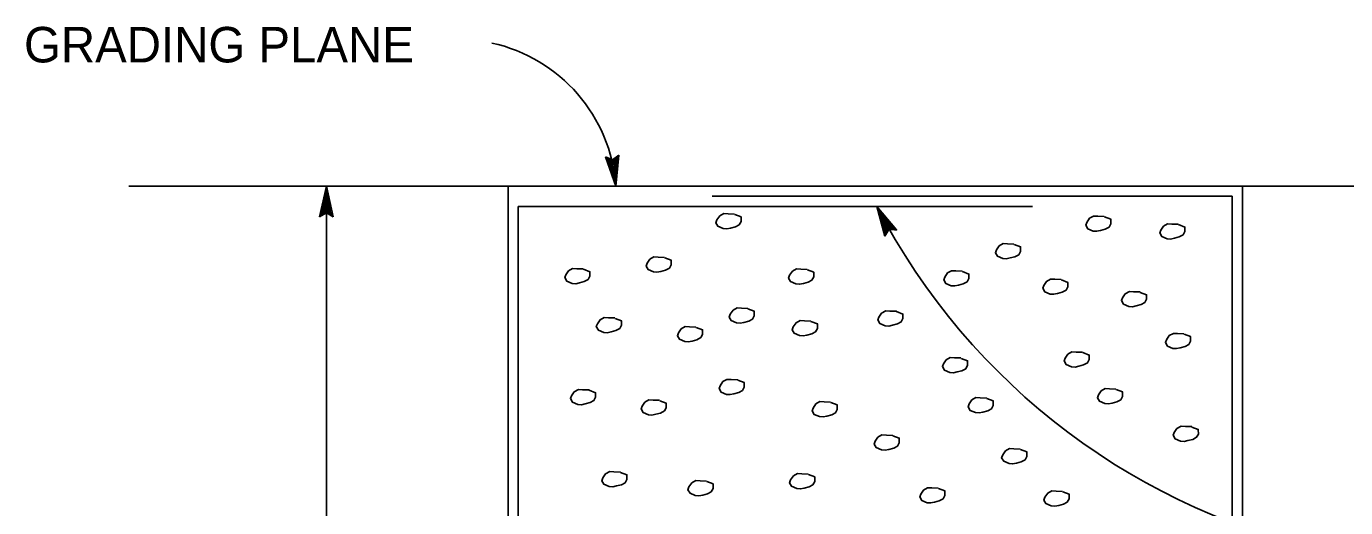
# Model space of a CAD drawing. Extents: x -894 to 866, y -472 to 714.
# Drawn here: x 180.1 to 440.6, y 192.8 to 287.7 of the extents above; entities that cross this region are included whole.
import ezdxf

# ---------------------------------------------------------------- set-up
doc = ezdxf.new("R2010")
doc.units = 0
for name, color, linetype in [('56 Stage 3 Anno', 7, 'Continuous'), ('57 Undefined', 7, 'Continuous'), ('59 Sndwall Anno', 7, 'Continuous'), ('60 Nongeo Data', 7, 'Continuous')]:
    doc.layers.add(name, color=color, linetype=linetype)

msp = doc.modelspace()

# ---------------------------------------------------------------- linework, layer by layer
at = {"layer": '56 Stage 3 Anno'}
for p, q in [((296.48, 256.21), (294.42, 262)), ((294.42, 262), (294.42, 262)), ((294.42, 262), (295.84, 261.37)), ((296.31, 257.59), (294.8, 261.81)), ((296.14, 258.95), (295.17, 261.68)), ((295.97, 260.32), (295.56, 261.49)), ((295.84, 261.37), (297.07, 262.33)), ((296.09, 261.57), (295.97, 260.32)), ((296.41, 261.79), (296.14, 258.95)), ((296.74, 262.07), (296.31, 257.58)), ((297.07, 262.33), (296.48, 256.21)), ((297.07, 262.33), (297.07, 262.33)), ((237.99, 250.16), (239.33, 256.16)), ((239.33, 256.16), (239.33, 256.16)), ((239.33, 256.16), (240.66, 250.16)), ((239.33, 95.31), (239.33, 256.16)), ((296.48, 256.21), (296.48, 256.21)), ((238.34, 250.38), (239.33, 254.78)), ((238.7, 250.61), (239.33, 253.4)), ((239.33, 254.77), (240.3, 250.39)), ((239.33, 253.4), (239.95, 250.57)), ((239.33, 250.96), (237.99, 250.16)), ((237.99, 250.16), (237.99, 250.16)), ((239.05, 250.79), (239.32, 252.02)), ((239.32, 252.02), (239.59, 250.81)), ((240.66, 250.16), (239.33, 250.96)), ((240.66, 250.16), (240.66, 250.16))]:
    msp.add_line(p, q, dxfattribs=at)
msp.add_lwpolyline([(349.58, 246.34), (348.03, 252.19), (351.91, 247.55), (351.51, 247.58), (348.66, 250.98), (349.8, 246.69), (350.01, 247.04), (349.28, 249.78), (351.1, 247.61), (350.69, 247.63), (349.91, 248.57), (350.22, 247.38), (350.39, 247.65), (351.91, 247.55), (350.39, 247.65)], close=True, dxfattribs=at)
for centre, radius, start, end in [((265.33, 253.91), 31.24, 4.2238, 77.7137), ((464.8, 312.8), 131.56, 207.4318, 258.698)]:
    msp.add_arc(centre, radius, start, end, dxfattribs=at)
at = {"layer": '59 Sndwall Anno'}
for points in [[(319.9, 250.69), (318.64, 250.73), (317.79, 250.78), (316.99, 250.33), (316.44, 249.53), (316.24, 248.98), (316.64, 248.27), (317.69, 247.82), (318.39, 247.77), (319.15, 247.93), (320.1, 248.18), (320.85, 248.58), (321.2, 249.23), (321.2, 250.14), (319.95, 250.61)], [(392.93, 250.2), (391.67, 250.25), (390.82, 250.3), (390.02, 249.85), (389.46, 249.04), (389.26, 248.49), (389.67, 247.79), (390.72, 247.34), (391.42, 247.29), (392.18, 247.44), (393.13, 247.69), (393.88, 248.09), (394.23, 248.75), (394.23, 249.65), (392.98, 250.12)], [(407.55, 248.68), (406.29, 248.72), (405.44, 248.77), (404.64, 248.32), (404.09, 247.52), (403.89, 246.97), (404.29, 246.26), (405.34, 245.81), (406.04, 245.76), (406.8, 245.92), (407.75, 246.17), (408.5, 246.57), (408.85, 247.22), (408.85, 248.12), (407.6, 248.6)], [(375.09, 244.78), (373.84, 244.82), (372.98, 244.87), (372.18, 244.42), (371.63, 243.62), (371.43, 243.07), (371.83, 242.36), (372.89, 241.91), (373.59, 241.86), (374.34, 242.02), (375.29, 242.27), (376.05, 242.67), (376.4, 243.32), (376.4, 244.23), (375.14, 244.7)], [(290.06, 239.87), (288.8, 239.91), (287.95, 239.96), (287.15, 239.51), (286.6, 238.71), (286.4, 238.16), (286.8, 237.45), (287.85, 237), (288.56, 236.95), (289.31, 237.11), (290.26, 237.36), (291.01, 237.76), (291.36, 238.41), (291.36, 239.32), (290.11, 239.79)], [(306.11, 242.14), (304.86, 242.19), (304, 242.24), (303.2, 241.79), (302.65, 240.98), (302.45, 240.43), (302.85, 239.73), (303.91, 239.28), (304.61, 239.23), (305.36, 239.38), (306.31, 239.63), (307.06, 240.04), (307.42, 240.69), (307.41, 241.59), (306.16, 242.06)], [(334.26, 239.76), (333, 239.81), (332.15, 239.86), (331.35, 239.41), (330.8, 238.61), (330.6, 238.05), (331, 237.35), (332.05, 236.9), (332.76, 236.85), (333.51, 237), (334.46, 237.26), (335.21, 237.66), (335.56, 238.31), (335.56, 239.21), (334.31, 239.69)], [(364.9, 239.41), (363.64, 239.46), (362.79, 239.51), (361.99, 239.06), (361.44, 238.25), (361.24, 237.7), (361.64, 237), (362.69, 236.55), (363.39, 236.5), (364.15, 236.65), (365.1, 236.9), (365.85, 237.31), (366.2, 237.96), (366.2, 238.86), (364.95, 239.33)], [(384.43, 237.76), (383.18, 237.81), (382.32, 237.86), (381.52, 237.41), (380.97, 236.61), (380.77, 236.05), (381.17, 235.35), (382.23, 234.9), (382.93, 234.85), (383.68, 235), (384.63, 235.25), (385.39, 235.66), (385.74, 236.31), (385.73, 237.21), (384.48, 237.68)], [(399.99, 235.32), (398.73, 235.37), (397.88, 235.42), (397.08, 234.97), (396.53, 234.16), (396.33, 233.61), (396.73, 232.91), (397.78, 232.46), (398.48, 232.41), (399.24, 232.56), (400.19, 232.81), (400.94, 233.22), (401.29, 233.87), (401.29, 234.77), (400.04, 235.24)], [(322.53, 232.08), (321.27, 232.12), (320.42, 232.17), (319.62, 231.72), (319.07, 230.92), (318.87, 230.37), (319.27, 229.66), (320.32, 229.21), (321.02, 229.16), (321.78, 229.31), (322.73, 229.57), (323.48, 229.97), (323.83, 230.62), (323.83, 231.52), (322.58, 232)], [(296.29, 230.19), (295.04, 230.24), (294.18, 230.29), (293.38, 229.84), (292.83, 229.03), (292.63, 228.48), (293.03, 227.78), (294.09, 227.33), (294.79, 227.28), (295.54, 227.43), (296.49, 227.68), (297.24, 228.08), (297.6, 228.74), (297.59, 229.64), (296.34, 230.11)], [(334.97, 229.58), (333.72, 229.63), (332.86, 229.68), (332.06, 229.23), (331.51, 228.42), (331.31, 227.87), (331.71, 227.17), (332.77, 226.72), (333.47, 226.67), (334.22, 226.82), (335.17, 227.07), (335.93, 227.47), (336.28, 228.13), (336.28, 229.03), (335.02, 229.5)], [(351.88, 231.51), (350.62, 231.55), (349.77, 231.6), (348.97, 231.15), (348.42, 230.35), (348.22, 229.8), (348.62, 229.09), (349.67, 228.64), (350.37, 228.59), (351.13, 228.75), (352.08, 229), (352.83, 229.4), (353.18, 230.05), (353.18, 230.96), (351.93, 231.43)], [(312.3, 228.4), (311.04, 228.45), (310.19, 228.5), (309.39, 228.05), (308.84, 227.24), (308.63, 226.69), (309.04, 225.99), (310.09, 225.54), (310.79, 225.49), (311.55, 225.64), (312.5, 225.89), (313.25, 226.3), (313.6, 226.95), (313.6, 227.85), (312.35, 228.32)], [(408.67, 227.05), (407.42, 227.1), (406.57, 227.15), (405.76, 226.7), (405.21, 225.9), (405.01, 225.34), (405.42, 224.64), (406.47, 224.19), (407.17, 224.14), (407.92, 224.29), (408.88, 224.55), (409.63, 224.95), (409.98, 225.6), (409.98, 226.5), (408.73, 226.97)], [(364.63, 222.29), (363.38, 222.34), (362.52, 222.39), (361.72, 221.93), (361.17, 221.13), (360.97, 220.58), (361.37, 219.88), (362.43, 219.43), (363.13, 219.38), (363.88, 219.53), (364.83, 219.78), (365.59, 220.18), (365.94, 220.84), (365.93, 221.74), (364.68, 222.21)], [(388.66, 223.42), (387.41, 223.47), (386.55, 223.52), (385.75, 223.06), (385.2, 222.26), (385, 221.71), (385.4, 221.01), (386.46, 220.56), (387.16, 220.51), (387.91, 220.66), (388.86, 220.91), (389.62, 221.31), (389.97, 221.97), (389.97, 222.87), (388.71, 223.34)], [(320.54, 217.98), (319.28, 218.02), (318.43, 218.07), (317.63, 217.62), (317.07, 216.82), (316.87, 216.27), (317.28, 215.56), (318.33, 215.11), (319.03, 215.06), (319.79, 215.22), (320.74, 215.47), (321.49, 215.87), (321.84, 216.52), (321.84, 217.42), (320.59, 217.9)], [(395.24, 216.15), (393.99, 216.2), (393.13, 216.25), (392.33, 215.8), (391.78, 214.99), (391.58, 214.44), (391.98, 213.74), (393.04, 213.29), (393.74, 213.24), (394.49, 213.39), (395.44, 213.64), (396.2, 214.05), (396.55, 214.7), (396.55, 215.6), (395.29, 216.07)], [(291.19, 215.99), (289.93, 216.03), (289.08, 216.08), (288.28, 215.63), (287.73, 214.83), (287.53, 214.28), (287.93, 213.57), (288.98, 213.12), (289.69, 213.07), (290.44, 213.23), (291.39, 213.48), (292.14, 213.88), (292.49, 214.53), (292.49, 215.44), (291.24, 215.91)], [(305.12, 213.94), (303.86, 213.98), (303.01, 214.03), (302.21, 213.58), (301.66, 212.78), (301.46, 212.23), (301.86, 211.52), (302.91, 211.07), (303.62, 211.02), (304.37, 211.18), (305.32, 211.43), (306.07, 211.83), (306.42, 212.48), (306.42, 213.39), (305.17, 213.86)], [(338.9, 213.58), (337.65, 213.63), (336.79, 213.68), (335.99, 213.23), (335.44, 212.42), (335.24, 211.87), (335.64, 211.17), (336.7, 210.72), (337.4, 210.67), (338.15, 210.82), (339.11, 211.07), (339.86, 211.47), (340.21, 212.13), (340.21, 213.03), (338.95, 213.5)], [(369.71, 214.37), (368.45, 214.42), (367.6, 214.47), (366.8, 214.01), (366.25, 213.21), (366.05, 212.66), (366.45, 211.96), (367.5, 211.51), (368.2, 211.46), (368.96, 211.61), (369.91, 211.86), (370.66, 212.26), (371.01, 212.91), (371.01, 213.82), (369.76, 214.29)], [(410.2, 208.74), (408.94, 208.79), (408.09, 208.84), (407.29, 208.39), (406.74, 207.59), (406.54, 207.03), (406.94, 206.33), (408, 205.88), (408.7, 205.83), (409.45, 205.98), (410.4, 206.23), (411.15, 206.64), (411.51, 207.29), (411.5, 208.19), (410.25, 208.66)], [(351.15, 207.02), (349.9, 207.07), (349.04, 207.12), (348.24, 206.67), (347.69, 205.86), (347.49, 205.31), (347.89, 204.61), (348.95, 204.16), (349.65, 204.11), (350.4, 204.26), (351.35, 204.51), (352.11, 204.92), (352.46, 205.57), (352.46, 206.47), (351.2, 206.94)], [(376.33, 204.32), (375.08, 204.36), (374.23, 204.41), (373.42, 203.96), (372.87, 203.16), (372.67, 202.61), (373.08, 201.9), (374.13, 201.45), (374.83, 201.4), (375.58, 201.55), (376.54, 201.81), (377.29, 202.21), (377.64, 202.86), (377.64, 203.76), (376.39, 204.24)], [(297.38, 199.79), (296.12, 199.84), (295.27, 199.89), (294.47, 199.43), (293.92, 198.63), (293.72, 198.08), (294.12, 197.38), (295.17, 196.93), (295.87, 196.88), (296.63, 197.03), (297.58, 197.28), (298.33, 197.68), (298.68, 198.33), (298.68, 199.24), (297.43, 199.71)], [(314.39, 198), (313.13, 198.05), (312.28, 198.1), (311.48, 197.65), (310.93, 196.84), (310.73, 196.29), (311.13, 195.59), (312.18, 195.14), (312.88, 195.09), (313.64, 195.24), (314.59, 195.49), (315.34, 195.89), (315.69, 196.55), (315.69, 197.45), (314.44, 197.92)], [(334.45, 199.38), (333.2, 199.43), (332.35, 199.48), (331.54, 199.02), (330.99, 198.22), (330.79, 197.67), (331.19, 196.97), (332.25, 196.52), (332.95, 196.47), (333.7, 196.62), (334.66, 196.87), (335.41, 197.27), (335.76, 197.92), (335.76, 198.83), (334.51, 199.3)], [(360.14, 196.6), (358.89, 196.65), (358.04, 196.69), (357.23, 196.24), (356.68, 195.44), (356.48, 194.89), (356.88, 194.18), (357.94, 193.73), (358.64, 193.68), (359.39, 193.84), (360.35, 194.09), (361.1, 194.49), (361.45, 195.14), (361.45, 196.05), (360.2, 196.52)], [(384.68, 195.97), (383.42, 196.02), (382.57, 196.07), (381.77, 195.62), (381.22, 194.81), (381.02, 194.26), (381.42, 193.56), (382.47, 193.11), (383.18, 193.06), (383.93, 193.21), (384.88, 193.46), (385.63, 193.87), (385.98, 194.52), (385.98, 195.42), (384.73, 195.89)]]:
    msp.add_lwpolyline(points, dxfattribs=at)
at = {"layer": '60 Nongeo Data'}
for p, q in [((468.81, 256.19), (200.31, 256.19)), ((275.2, 256.19), (275.2, 61.19)), ((420.2, 61.19), (420.2, 256.19)), ((418.2, 254.19), (315.53, 254.19)), ((418.2, 63.19), (418.2, 254.19)), ((277.2, 252.19), (277.2, 63.19)), ((378.76, 252.19), (277.2, 252.19))]:
    msp.add_line(p, q, dxfattribs=at)

# ---------------------------------------------------------------- texts
at = {"layer": '57 Undefined'}
msp.add_text('GRADING PLANE', height=7, dxfattribs=at).set_placement((179.62, 280.61))

doc.saveas('drawing.dxf')
